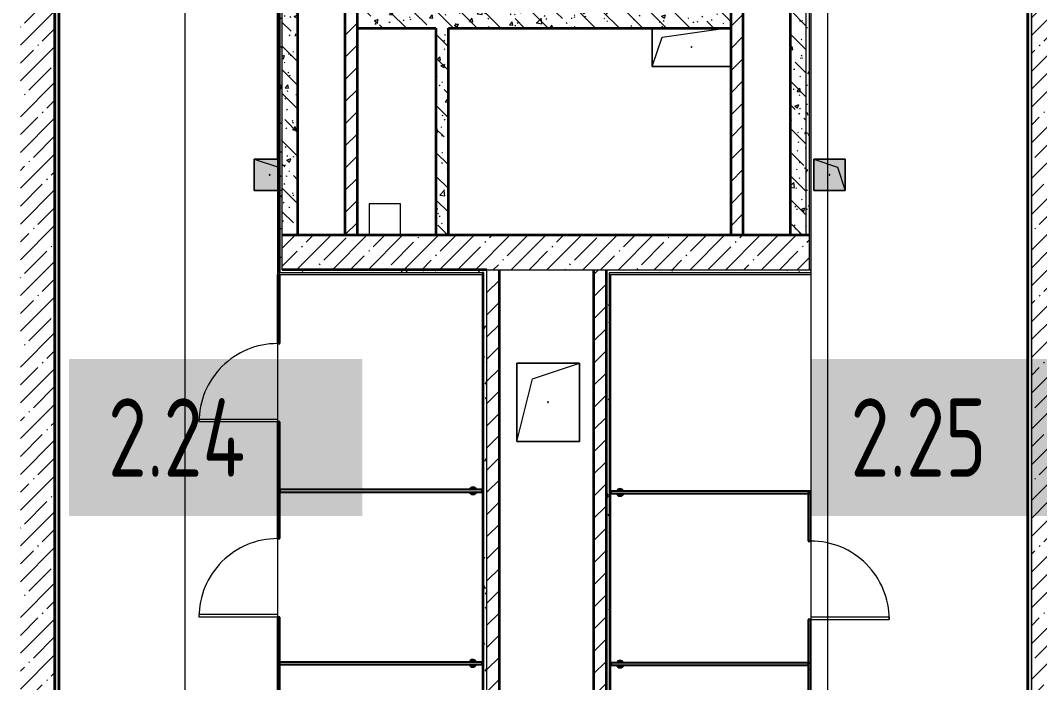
# Model space of a CAD drawing. Header units: millimetres. Extents: x 3914 to 443608, y -156176 to 78197.
# Drawn here: x 240374 to 246874, y -144851 to -140628 of the extents above; entities that cross this region are included whole.
import ezdxf

# ---------------------------------------------------------------- set-up
doc = ezdxf.new("R2010")
doc.units = ezdxf.units.MM
doc.linetypes.add('Осевая', pattern=[6350, 1270, -952.5, 3175, -952.5])
doc.layers.add('A-AREA-PATT-2', color=7, linetype='Continuous', lineweight=5, true_color=0xcde0ef, transparency=1)
for name, color, linetype, lineweight in [('A-DOOR-1', 7, 'Continuous', 5), ('A-FLOR', 7, 'Continuous', 9), ('A-GENM', 7, 'Continuous', 9), ('A-GENM-1', 7, 'Continuous', 25), ('A-WALL', 7, 'Continuous', 5), ('A-WALL-1', 7, 'Continuous', 35), ('I-WALL', 7, 'Continuous', 5), ('Оси', 7, 'Continuous', 9), ('Оси-2', 7, 'Осевая', 9)]:
    doc.layers.add(name, color=color, linetype=linetype, lineweight=lineweight)
doc.layers.add('A-WALL-FNSH-1', color=9, linetype='Continuous', lineweight=5, true_color=0x808080)
doc.styles.add('СПДС', font='ГОСТ тип А.ttf', dxfattribs={"width": 0.9})
pattern_1 = [(45, (174964.42, -145977.62), (-114.04925, 114.04925), []), (45, (175078.47, -145977.62), (-114.04925, 114.04925), [201.612, -40.322, 6.706, -33.617])]
pattern_2 = [(45, (174964.42, -145977.62), (-70.71068, 70.71068), [])]
pattern_3 = [(135, (174964.42, -145977.62), (-150.8683, -150.8683), [213.36, -35.56, 7.112, -35.56]), (135, (174964.42, -145826.85), (-150.8683, -150.8683), []), (50, (174964.42, -145977.62), (255.05767, -22.3145), [26.67, -293.37]), (355, (174964.42, -145977.62), (-49.3404, 267.4791), [21.336, -234.696]), (100.451, (174985.68, -145979.48), (205.7195, 245.1636), [22.666, -249.326]), (46.184, (174964.42, -145906.5), (379.511, -58.86), [40.005, -440.055]), (96.636, (174996.05, -145911.4), (332.3634, 346.399), [33.999, -373.989]), (351.184, (174964.42, -145906.5), (332.3669, 346.3953), [32.004, -352.044]), (21, (174999.98, -145924.28), (212.2602, -143.1711), [26.67, -293.37]), (326, (174999.98, -145924.28), (86.5224, 257.8632), [21.336, -234.696]), (71.451, (175017.67, -145936.2), (298.78395, 114.6901), [22.666, -249.326]), (37.5, (174964.42, -145977.62), (4.32385, 118.37751), [6.706, -225.146, 6.706, -231.546, -235.585]), (37.5, (174964.42, -145977.62), (4.32385, 118.37751), [-470.103, 6.706, -228.879]), (7.5, (174964.42, -145977.62), (93.54758, 140.2533), [6.706, -129.134, 6.706, -219.812, -89.789]), (7.5, (174964.42, -145977.62), (93.54758, 140.2533), [-362.356, 6.706, -83.083]), (327.5, (174885.12, -145977.62), (189.82734, -8.02019), [6.706, -82.194, 6.706, -270.662, -368.046]), (327.5, (174885.12, -145977.62), (189.82734, -8.02019), [-366.268, 6.706, -361.34]), (317.5, (174849.56, -145977.62), (207.38114, 35.59764), [6.706, -108.864, 6.706, -177.495, -261.366]), (317.5, (174849.56, -145977.62), (207.38114, 35.59764), [-299.771, 6.706, -254.66])]
pattern_4 = [(0, (174964.42, -145977.62), (243.84, 60.96), [20.117, -162.763, 20.117, -162.763, -975.36]), (0, (174964.42, -145977.62), (243.84, 60.96), [-365.76, 20.117, -345.643, 20.117, -162.763, -426.72]), (0, (174964.42, -145977.62), (243.84, 60.96), [-914.4, 20.117, -101.803, 20.117, -284.683]), (120, (175055.86, -145947.14), (-174.71291, 180.691634), [20.117, -162.763, 20.117, -162.763, -975.36]), (120, (175055.86, -145947.14), (-174.71291, 180.691634), [-365.76, 20.117, -345.643, 20.117, -162.763, -426.72]), (120, (175055.86, -145947.14), (-174.71291, 180.691634), [-914.4, 20.117, -101.803, 20.117, -284.683]), (240, (175086.34, -145825.22), (-69.12709, -241.651634), [20.117, -162.763, 20.117, -162.763, -975.36]), (240, (175086.34, -145825.22), (-69.12709, -241.651634), [-365.76, 20.117, -345.643, 20.117, -162.763, -426.72]), (240, (175086.34, -145825.22), (-69.12709, -241.651634), [-914.4, 20.117, -101.803, 20.117, -284.683])]

# ---------------------------------------------------------------- blocks, each defined once
blk = doc.blocks.new('GM_Отверстие прямоугольное _в плите_ - Отверстие-V379-Объем проектирования 2 этажа')
at = {"layer": 'A-GENM'}
for p, q in [((-100, -100), (-100, 100)), ((-100, 100), (100, 100)), ((100, 100), (-100, 100)), ((-100, 100), (-100, -100)), ((-50, 50), (100, 100)), ((100, 100), (100, -100)), ((100, -100), (100, 100)), ((-100, -100), (-50, 50)), ((100, -100), (-100, -100)), ((-100, -100), (100, -100))]:
    blk.add_line(p, q, dxfattribs=at)
for start, end in [(360, 180), (180, 360)]:
    blk.add_arc((0, 0), 2.5, start, end, dxfattribs=at)
blk = doc.blocks.new('GM_Отверстие прямоугольное _в плите_ - Отверстие-V380-Объем проектирования 2 этажа')
at = {"layer": 'A-GENM'}
for p, q in [((-100, -100), (-100, 49)), ((-100, -100), (-50.3, 49)), ((-100, 49), (-100, -100)), ((100, 49), (100, -100)), ((100, -100), (100, 49)), ((100, -100), (-100, -100)), ((-100, -100), (100, -100))]:
    blk.add_line(p, q, dxfattribs=at)
for start, end in [(360, 180), (180, 360)]:
    blk.add_arc((0, 0), 2.5, start, end, dxfattribs=at)
blk = doc.blocks.new('GM_Отверстие прямоугольное _в плите_ - Отверстие-21608348-Объем проектирования 2 этажа')
at = {"layer": 'A-GENM'}
for p, q in [((-250, -125), (-250, 120)), ((-250, 120), (-250, -125)), ((-187.5, 62.5), (215, 120)), ((-250, -125), (-187.5, 62.5)), ((250, -125), (-250, -125)), ((-250, -125), (250, -125))]:
    blk.add_line(p, q, dxfattribs=at)
for start, end in [(360, 180), (180, 360)]:
    blk.add_arc((0, 0), 2.5, start, end, dxfattribs=at)
blk = doc.blocks.new('GM_Отверстие прямоугольное _в плите_ - Отверстие-21609437-Объем проектирования 2 этажа')
at = {"layer": 'A-GENM'}
for p, q in [((-200, -250), (-200, 250)), ((-200, 250), (200, 250)), ((200, 250), (-200, 250)), ((-200, 250), (-200, -250)), ((-100, 150), (200, 250)), ((200, 250), (200, -250)), ((200, -250), (200, 250)), ((-200, -250), (-100, 150)), ((200, -250), (-200, -250)), ((-200, -250), (200, -250))]:
    blk.add_line(p, q, dxfattribs=at)
for start, end in [(360, 180), (180, 360)]:
    blk.add_arc((0, 0), 2.5, start, end, dxfattribs=at)
blk = doc.blocks.new('131_Сантехническая перегородка_Дверь_ поз_4 - СД-1-30830986-Объем проектирования 2 этажа')
at = {"layer": 'A-GENM'}
for points in [[(-190, 7.5), (-190, -8), (250, -8), (250, 8), (-190, 8)], [(750, -8), (1190, -8), (1190, 8), (750, 8), (750, -3)]]:
    blk.add_hatch(color=256, dxfattribs=at).paths.add_polyline_path(points)
at = {"layer": 'A-DOOR-1'}
for p, q in [((266, 508), (250, 508)), ((250, 8), (250, 508)), ((266, 8), (266, 508)), ((266, 8), (250, 8))]:
    blk.add_line(p, q, dxfattribs=at)
blk.add_arc((250, 8), 500, 360, 90, dxfattribs=at)
at = {"layer": 'A-GENM-1'}
for p, q in [((250, 8), (-190, 8)), ((-190, 8), (-190, -8)), ((250, -8), (250, 8)), ((1190, 8), (750, 8)), ((750, 8), (750, -8)), ((1190, -8), (1190, 8)), ((-190, -8), (250, -8)), ((750, -8), (1190, -8))]:
    blk.add_line(p, q, dxfattribs=at)
blk = doc.blocks.new('131_Сантехническая перегородка_Дверь - СД-1-29846662-Объем проектирования 2 этажа')
at = {"layer": 'A-GENM'}
for points in [[(0, -8), (317.3, -8), (317.3, 8), (0, 8)], [(817.3, -8), (1119.2, -7.8), (1119.2, 8), (817.3, 8), (817.3, -7.8)]]:
    blk.add_hatch(color=256, dxfattribs=at).paths.add_polyline_path(points)
at = {"layer": 'A-DOOR-1'}
for p, q in [((333.3, -8), (317.3, -8)), ((317.3, -8), (317.3, -508)), ((333.3, -8), (333.3, -508)), ((333.3, -508), (317.3, -508))]:
    blk.add_line(p, q, dxfattribs=at)
blk.add_arc((317.3, -8), 500, 270, 0, dxfattribs=at)
at = {"layer": 'A-GENM-1'}
for p, q in [((317.3, 8), (0, 8)), ((0, 8), (0, -8)), ((317.3, -8), (317.3, 8)), ((1134.7, 8), (817.3, 8)), ((817.3, 8), (817.3, -8)), ((1134.7, -8), (1134.7, 8)), ((0, -8), (317.3, -8)), ((817.3, -8), (1134.7, -8))]:
    blk.add_line(p, q, dxfattribs=at)
blk = doc.blocks.new('131_Сантехническая перегородка_Дверь - СД-1-30819167-Объем проектирования 2 этажа')
at = {"layer": 'A-GENM'}
for points in [[(0, 7.5), (2, 7.5), (18, 7.5), (18, -8), (305.2, -8), (305.2, 8), (0, 8)], [(805.2, 8), (805.2, -8), (1109, -8), (1109, 8)]]:
    blk.add_hatch(color=256, dxfattribs=at).paths.add_polyline_path(points)
at = {"layer": 'A-DOOR-1'}
for p, q in [((321.2, 508), (305.2, 508)), ((305.2, 8), (305.2, 508)), ((321.2, 8), (321.2, 508)), ((321.2, 8), (305.2, 8))]:
    blk.add_line(p, q, dxfattribs=at)
blk.add_arc((305.2, 8), 500, 360, 90, dxfattribs=at)
at = {"layer": 'A-GENM-1'}
for p, q in [((305.2, 8), (0, 8)), ((0, 8), (0, -8)), ((305.2, -8), (305.2, 8)), ((1110.4, 8), (805.2, 8)), ((805.2, 8), (805.2, -8)), ((1110.4, -8), (1110.4, 8)), ((0, -8), (305.2, -8)), ((805.2, -8), (1110.4, -8))]:
    blk.add_line(p, q, dxfattribs=at)
blk = doc.blocks.new('131_Сантехническая перегородка_Дверь_сдвиг_ - СД-1-30823593-Объем проектирования 2 этажа')
at = {"layer": 'A-GENM'}
for points in [[(0, -3), (0, -8), (400, -8), (400, 8), (0, 8)], [(900, 8), (900, -8), (1089, -8), (1089, 8)]]:
    blk.add_hatch(color=256, dxfattribs=at).paths.add_polyline_path(points)
at = {"layer": 'A-DOOR-1'}
for p, q in [((416, 508), (400, 508)), ((400, 8), (400, 508)), ((416, 8), (416, 508)), ((416, 8), (400, 8))]:
    blk.add_line(p, q, dxfattribs=at)
blk.add_arc((400, 8), 500, 360, 90, dxfattribs=at)
at = {"layer": 'A-GENM-1'}
for p, q in [((400, 8), (0, 8)), ((0, 8), (0, -8)), ((400, -8), (400, 8)), ((1100, 8), (900, 8)), ((900, 8), (900, -8)), ((1100, -8), (1100, 8)), ((0, -8), (400, -8)), ((900, -8), (1100, -8))]:
    blk.add_line(p, q, dxfattribs=at)
blk = doc.blocks.new('131_Сантехническая перегородка_Дверь_сдвиг_ - СД-1-30819161-Объем проектирования 2 этажа')
at = {"layer": 'A-GENM'}
for points in [[(0, -8), (400, -8), (400, 8), (0, 8)], [(900, -8), (1061.8, -8), (1061.8, 8), (900, 8)]]:
    blk.add_hatch(color=256, dxfattribs=at).paths.add_polyline_path(points)
at = {"layer": 'A-DOOR-1'}
for p, q in [((416, -8), (400, -8)), ((400, -8), (400, -508)), ((416, -8), (416, -508)), ((416, -508), (400, -508))]:
    blk.add_line(p, q, dxfattribs=at)
blk.add_arc((400, -8), 500, 270, 0, dxfattribs=at)
at = {"layer": 'A-GENM-1'}
for p, q in [((400, 8), (0, 8)), ((0, 8), (0, -8)), ((400, -8), (400, 8)), ((1100, 8), (900, 8)), ((900, 8), (900, -8)), ((1100, -8), (1100, 8)), ((0, -8), (400, -8)), ((900, -8), (1100, -8))]:
    blk.add_line(p, q, dxfattribs=at)
blk = doc.blocks.new('131_Сантехническая перегородка - СП-4-30850764-Объем проектирования 2 этажа')
at = {"layer": 'A-GENM'}
blk.add_hatch(color=256, dxfattribs=at).paths.add_polyline_path([(1096.5, -8), (1330, -8), (1330, 8), (55.2, 8), (55.2, -8), (517.2, -8)])
at = {"layer": 'A-GENM', "flags": 128}
for points in [[(126.7, 8), (126.3, 8.5), (126, 9), (125.6, 9.5), (125.2, 9.9), (124.8, 10.4), (124.4, 10.8), (123.9, 11.2), (123.5, 11.6), (123, 12), (122.5, 12.3), (122, 12.7), (121.5, 13), (121, 13.3), (120.5, 13.6), (119.9, 13.8), (119.4, 14), (118.8, 14.3), (118.2, 14.4), (117.6, 14.6), (117, 14.7), (116.5, 14.9), (115.9, 14.9), (115.3, 15), (114.7, 15.1), (114.1, 15.1), (113.5, 15.1), (112.8, 15), (112.2, 15), (111.7, 14.9), (111.1, 14.8), (110.5, 14.7), (109.9, 14.5), (109.3, 14.4), (108.7, 14.2), (108.2, 13.9), (107.6, 13.7), (107.1, 13.4), (106.5, 13.2), (106, 12.9), (105.5, 12.5), (105, 12.2), (104.5, 11.8), (104.1, 11.4), (103.6, 11), (103.2, 10.6), (102.8, 10.2), (102.4, 9.7), (102, 9.3), (101.6, 8.8), (101.3, 8.3), (101.1, 8)], [(101.1, -8), (101.4, -8.5), (101.8, -9), (102.2, -9.5), (102.6, -9.9), (103, -10.4), (103.4, -10.8), (103.8, -11.2), (104.3, -11.6), (104.7, -12), (105.2, -12.3), (105.7, -12.7), (106.2, -13), (106.8, -13.3), (107.3, -13.6), (107.9, -13.8), (108.4, -14), (109, -14.3), (109.6, -14.4), (110.1, -14.6), (110.7, -14.7), (111.3, -14.9), (111.9, -14.9), (112.5, -15), (113.1, -15.1), (113.7, -15.1), (114.3, -15.1), (114.9, -15), (115.5, -15), (116.1, -14.9), (116.7, -14.8), (117.3, -14.7), (117.9, -14.5), (118.5, -14.4), (119, -14.2), (119.6, -13.9), (120.2, -13.7), (120.7, -13.4), (121.2, -13.2), (121.7, -12.9), (122.3, -12.5), (122.7, -12.2), (123.2, -11.8), (123.7, -11.4), (124.1, -11), (124.6, -10.6), (125, -10.2), (125.4, -9.7), (125.8, -9.3), (126.1, -8.8), (126.5, -8.3), (126.7, -8)]]:
    blk.add_lwpolyline(points, dxfattribs=at)
at = {"layer": 'A-GENM'}
for radius, start, end in [(24.6, 19.91127, 160.08873), (17.6, 28.97309, 151.02691), (15.1, 33.78108, 146.21892), (24.6, 199.91127, 340.08873), (17.6, 208.97309, 331.02691), (15.1, 213.78108, 326.21892)]:
    blk.add_arc((113.9, 0), radius, start, end, dxfattribs=at)
at = {"layer": 'A-GENM-1'}
for p, q in [((1330, 8), (55.2, 8)), ((55.2, 8), (55.2, -8)), ((1330, -8), (1330, 8)), ((55.2, -8), (1330, -8))]:
    blk.add_line(p, q, dxfattribs=at)
blk = doc.blocks.new('131_Сантехническая перегородка - СП-4-30850728-Объем проектирования 2 этажа')
at = {"layer": 'A-GENM'}
blk.add_hatch(color=256, dxfattribs=at).paths.add_polyline_path([(389.9, -8), (1330, -8), (1330, 8), (71.3, 8), (71.3, -8)])
at = {"layer": 'A-GENM', "flags": 128}
for points in [[(142.8, 8), (142.5, 8.5), (142.1, 9), (141.8, 9.5), (141.4, 9.9), (141, 10.4), (140.5, 10.8), (140.1, 11.2), (139.6, 11.6), (139.2, 12), (138.7, 12.3), (138.2, 12.7), (137.7, 13), (137.1, 13.3), (136.6, 13.6), (136.1, 13.8), (135.5, 14), (134.9, 14.3), (134.4, 14.4), (133.8, 14.6), (133.2, 14.7), (132.6, 14.9), (132, 14.9), (131.4, 15), (130.8, 15.1), (130.2, 15.1), (129.6, 15.1), (129, 15), (128.4, 15), (127.8, 14.9), (127.2, 14.8), (126.6, 14.7), (126, 14.5), (125.4, 14.4), (124.9, 14.2), (124.3, 13.9), (123.8, 13.7), (123.2, 13.4), (122.7, 13.2), (122.2, 12.9), (121.7, 12.5), (121.2, 12.2), (120.7, 11.8), (120.2, 11.4), (119.8, 11), (119.3, 10.6), (118.9, 10.2), (118.5, 9.7), (118.1, 9.3), (117.8, 8.8), (117.4, 8.3), (117.3, 8)], [(117.3, -8), (117.6, -8.5), (117.9, -9), (118.3, -9.5), (118.7, -9.9), (119.1, -10.4), (119.5, -10.8), (120, -11.2), (120.4, -11.6), (120.9, -12), (121.4, -12.3), (121.9, -12.7), (122.4, -13), (122.9, -13.3), (123.5, -13.6), (124, -13.8), (124.6, -14), (125.1, -14.3), (125.7, -14.4), (126.3, -14.6), (126.9, -14.7), (127.5, -14.9), (128.1, -14.9), (128.7, -15), (129.3, -15.1), (129.9, -15.1), (130.5, -15.1), (131.1, -15), (131.7, -15), (132.3, -14.9), (132.9, -14.8), (133.4, -14.7), (134, -14.5), (134.6, -14.4), (135.2, -14.2), (135.7, -13.9), (136.3, -13.7), (136.8, -13.4), (137.4, -13.2), (137.9, -12.9), (138.4, -12.5), (138.9, -12.2), (139.4, -11.8), (139.8, -11.4), (140.3, -11), (140.7, -10.6), (141.1, -10.2), (141.5, -9.7), (141.9, -9.3), (142.3, -8.8), (142.6, -8.3), (142.8, -8)]]:
    blk.add_lwpolyline(points, dxfattribs=at)
at = {"layer": 'A-GENM'}
for radius, start, end in [(24.6, 19.91127, 160.08873), (17.6, 28.97309, 151.02691), (15.1, 33.78108, 146.21892), (24.6, 199.91127, 340.08873), (17.6, 208.97309, 331.02691), (15.1, 213.78108, 326.21892)]:
    blk.add_arc((130, 0), radius, start, end, dxfattribs=at)
at = {"layer": 'A-GENM-1'}
for p, q in [((1330, 8), (71.3, 8)), ((71.3, 8), (71.3, -8)), ((1330, -8), (1330, 8)), ((71.3, -8), (1330, -8))]:
    blk.add_line(p, q, dxfattribs=at)
blk = doc.blocks.new('131_Сантехническая перегородка - СП-4-30819166-Объем проектирования 2 этажа')
at = {"layer": 'A-GENM'}
blk.add_hatch(color=256, dxfattribs=at).paths.add_polyline_path([(1068.9, 8), (41.3, 8), (41.3, -8), (1330, -8), (1330, 8)])
at = {"layer": 'A-GENM', "flags": 128}
for points in [[(111.4, 8), (111, 8.5), (110.7, 9), (110.3, 9.5), (109.9, 9.9), (109.5, 10.4), (109.1, 10.8), (108.6, 11.2), (108.2, 11.6), (107.7, 12), (107.2, 12.3), (106.7, 12.7), (106.2, 13), (105.7, 13.3), (105.2, 13.6), (104.6, 13.8), (104, 14), (103.5, 14.3), (102.9, 14.4), (102.3, 14.6), (101.7, 14.7), (101.1, 14.9), (100.6, 14.9), (100, 15), (99.4, 15.1), (98.7, 15.1), (98.1, 15.1), (97.5, 15), (96.9, 15), (96.3, 14.9), (95.8, 14.8), (95.2, 14.7), (94.6, 14.5), (94, 14.4), (93.4, 14.2), (92.9, 13.9), (92.3, 13.7), (91.8, 13.4), (91.2, 13.2), (90.7, 12.9), (90.2, 12.5), (89.7, 12.2), (89.2, 11.8), (88.8, 11.4), (88.3, 11), (87.9, 10.6), (87.5, 10.2), (87.1, 9.7), (86.7, 9.3), (86.3, 8.8), (86, 8.3), (85.8, 8)], [(85.8, -8), (86.1, -8.5), (86.5, -9), (86.9, -9.5), (87.2, -9.9), (87.6, -10.4), (88.1, -10.8), (88.5, -11.2), (89, -11.6), (89.4, -12), (89.9, -12.3), (90.4, -12.7), (90.9, -13), (91.5, -13.3), (92, -13.6), (92.6, -13.8), (93.1, -14), (93.7, -14.3), (94.3, -14.4), (94.8, -14.6), (95.4, -14.7), (96, -14.9), (96.6, -14.9), (97.2, -15), (97.8, -15.1), (98.4, -15.1), (99, -15.1), (99.6, -15), (100.2, -15), (100.8, -14.9), (101.4, -14.8), (102, -14.7), (102.6, -14.5), (103.2, -14.4), (103.7, -14.2), (104.3, -13.9), (104.8, -13.7), (105.4, -13.4), (105.9, -13.2), (106.4, -12.9), (106.9, -12.5), (107.4, -12.2), (107.9, -11.8), (108.4, -11.4), (108.8, -11), (109.3, -10.6), (109.7, -10.2), (110.1, -9.7), (110.5, -9.3), (110.8, -8.8), (111.2, -8.3), (111.4, -8)]]:
    blk.add_lwpolyline(points, dxfattribs=at)
at = {"layer": 'A-GENM'}
for radius, start, end in [(24.6, 19.91127, 160.08873), (17.6, 28.97309, 151.02691), (15.1, 33.78108, 146.21892), (24.6, 199.91127, 340.08873), (17.6, 208.97309, 331.02691), (15.1, 213.78108, 326.21892)]:
    blk.add_arc((98.6, 0), radius, start, end, dxfattribs=at)
at = {"layer": 'A-GENM-1'}
for p, q in [((1330, 8), (39.9, 8)), ((39.9, 8), (39.9, -8)), ((1330, -8), (1330, 8)), ((39.9, -8), (1330, -8))]:
    blk.add_line(p, q, dxfattribs=at)
blk = doc.blocks.new('131_Сантехническая перегородка - СП-4-29831414-Объем проектирования 2 этажа')
at = {"layer": 'A-GENM'}
blk.add_hatch(color=256, dxfattribs=at).paths.add_polyline_path([(1053.1, 8), (25.5, 8), (25.5, -8), (1330, -8), (1330, 8)])
at = {"layer": 'A-GENM', "flags": 128}
for points in [[(97, 8), (96.7, 8.5), (96.3, 9), (95.9, 9.5), (95.5, 9.9), (95.1, 10.4), (94.7, 10.8), (94.3, 11.2), (93.8, 11.6), (93.3, 12), (92.9, 12.3), (92.4, 12.7), (91.8, 13), (91.3, 13.3), (90.8, 13.6), (90.2, 13.8), (89.7, 14), (89.1, 14.3), (88.5, 14.4), (88, 14.6), (87.4, 14.7), (86.8, 14.9), (86.2, 14.9), (85.6, 15), (85, 15.1), (84.4, 15.1), (83.8, 15.1), (83.2, 15), (82.6, 15), (82, 14.9), (81.4, 14.8), (80.8, 14.7), (80.2, 14.5), (79.6, 14.4), (79.1, 14.2), (78.5, 13.9), (77.9, 13.7), (77.4, 13.4), (76.9, 13.2), (76.4, 12.9), (75.8, 12.5), (75.3, 12.2), (74.9, 11.8), (74.4, 11.4), (74, 11), (73.5, 10.6), (73.1, 10.2), (72.7, 9.7), (72.3, 9.3), (72, 8.8), (71.6, 8.3), (71.4, 8)], [(71.4, -8), (71.8, -8.5), (72.1, -9), (72.5, -9.5), (72.9, -9.9), (73.3, -10.4), (73.7, -10.8), (74.1, -11.2), (74.6, -11.6), (75.1, -12), (75.6, -12.3), (76.1, -12.7), (76.6, -13), (77.1, -13.3), (77.6, -13.6), (78.2, -13.8), (78.7, -14), (79.3, -14.3), (79.9, -14.4), (80.5, -14.6), (81.1, -14.7), (81.6, -14.9), (82.2, -14.9), (82.8, -15), (83.4, -15.1), (84, -15.1), (84.6, -15.1), (85.2, -15), (85.8, -15), (86.4, -14.9), (87, -14.8), (87.6, -14.7), (88.2, -14.5), (88.8, -14.4), (89.4, -14.2), (89.9, -13.9), (90.5, -13.7), (91, -13.4), (91.6, -13.2), (92.1, -12.9), (92.6, -12.5), (93.1, -12.2), (93.6, -11.8), (94, -11.4), (94.5, -11), (94.9, -10.6), (95.3, -10.2), (95.7, -9.7), (96.1, -9.3), (96.5, -8.8), (96.8, -8.3), (97, -8)]]:
    blk.add_lwpolyline(points, dxfattribs=at)
at = {"layer": 'A-GENM'}
for radius, start, end in [(24.6, 19.91127, 160.08873), (17.6, 28.97309, 151.02691), (15.1, 33.78108, 146.21892), (24.6, 199.91127, 340.08873), (17.6, 208.97309, 331.02691), (15.1, 213.78108, 326.21892)]:
    blk.add_arc((84.2, 0), radius, start, end, dxfattribs=at)
at = {"layer": 'A-GENM-1'}
for p, q in [((1330, 8), (25.5, 8)), ((25.5, 8), (25.5, -8)), ((1330, -8), (1330, 8)), ((25.5, -8), (1330, -8))]:
    blk.add_line(p, q, dxfattribs=at)

msp = doc.modelspace()

# ---------------------------------------------------------------- hatches: boundary and pattern name
at = {"layer": 'A-AREA-PATT-2'}
h = msp.add_hatch(color=256, dxfattribs=at)
h.paths.add_polyline_path([(242009.4, -145847.6), (242024.4, -145847.6), (242024.4, -145837.6), (242009.4, -145837.6)])
h.paths.add_polyline_path([(243323.9, -145832.1), (243323.9, -142243.1), (242018.9, -142243.1), (242018.9, -138328.6), (242013.4, -138328.6), (242013.4, -141512.6), (241864.4, -141512.6), (241864.4, -141712.6), (242013.4, -141712.6), (242013.4, -142248.6), (243318.4, -142248.6), (243318.4, -145826.6), (242024.4, -145826.6), (242024.4, -145832.1), (243318.4, -145832.1)])
h.paths.add_polyline_path([(241929.4, -145832.1), (242009.4, -145832.1), (242009.4, -145826.6), (241135.4, -145826.6), (241133.1, -145450.1), (240625.4, -145450.1), (240625.4, -138608.6), (240905.4, -138608.6), (240905.4, -138328.6), (240919.4, -138328.6), (240919.4, -138323.1), (240899.9, -138323.1), (240899.9, -138603.1), (240619.9, -138603.1), (240619.9, -145455.6), (241129.9, -145455.6), (241129.9, -145832.1), (241883.1, -145832.1)])
h.paths.add_polyline_path([(243252.1, -144751), (243270.4, -144748.8), (243279.6, -144742.1), (243279.6, -144735.6), (243271.1, -144736.4), (243268.5, -144739.1), (243259.7, -144742.7), (243237.7, -144735.6), (243239.8, -144742.1), (243249.5, -144749.1)])
h.paths.add_polyline_path([(243240.9, -144719.6), (243248.3, -144718.8), (243250.9, -144716.2), (243259.7, -144712.5), (243281.7, -144719.6), (243279.6, -144713.2), (243267.3, -144704.2), (243249.1, -144706.4), (243239.8, -144713.2), (243239.8, -144719.6)])
h.paths.add_polyline_path([(243268.8, -143651), (243281.1, -143642.1), (243281.1, -143635.6), (243272.9, -143635.6), (243270, -143639.1), (243261.2, -143642.7), (243239.2, -143635.6), (243241.3, -143642.1), (243253.6, -143651), (243261.2, -143651)])
h.paths.add_polyline_path([(243239.2, -143619.6), (243249.8, -143618.8), (243252.4, -143616.2), (243261.2, -143612.5), (243283.2, -143619.6), (243281.1, -143613.2), (243268.8, -143604.2), (243250.5, -143606.4), (243241.3, -143613.2)])
h = msp.add_hatch(color=256, dxfattribs=at)
h.paths.add_polyline_path([(244134.9, -145832.1), (246519.4, -145832.1), (246519.5, -145456.6), (246791.9, -145456.6), (246791.9, -145451.1), (246513.9, -145450.9), (246513.9, -145826.6), (244140.4, -145826.6), (244140.4, -142248.6), (245415.4, -142248.6), (245415.4, -138328.6), (245599.4, -138328.6), (245599.4, -138323.1), (245409.9, -138323.1), (245409.9, -142243.1), (244134.9, -142243.1), (244134.9, -145590.9)])
h.paths.add_polyline_path([(246798.9, -145456.6), (246798.9, -138323.1), (246699.4, -138323.1), (246699.4, -138328.6), (246793.4, -138328.6), (246793.4, -145456.6)])
h.paths.add_polyline_path([(244206.7, -144755.5), (244219, -144746.6), (244219, -144740.1), (244210.5, -144740.9), (244207.9, -144743.6), (244199.1, -144747.2), (244177.1, -144740.1), (244179.2, -144746.6), (244191.5, -144755.5), (244199.1, -144755.5)])
h.paths.add_polyline_path([(244177.1, -144724.1), (244187.7, -144723.3), (244190.3, -144720.7), (244199.1, -144717), (244221.1, -144724.1), (244219, -144717.7), (244206.7, -144708.7), (244188.5, -144710.9), (244179.2, -144717.7)])
h.paths.add_polyline_path([(244191.5, -143661), (244209.8, -143658.8), (244219, -143652.1), (244219, -143645.6), (244210.9, -143645.6), (244207.9, -143649.1), (244199.1, -143652.7), (244177.1, -143645.6), (244179.2, -143652.1), (244188.5, -143658.8)])
h.paths.add_polyline_path([(244177.1, -143629.6), (244187.7, -143628.8), (244190.3, -143626.2), (244199.1, -143622.5), (244221.1, -143629.6), (244219, -143623.2), (244206.7, -143614.2), (244188.5, -143616.4), (244179.2, -143623.2)])
h.paths.add_polyline_path([(245434.4, -141712.6), (245634.4, -141712.6), (245634.4, -141512.6), (245434.4, -141512.6)])
at = {"layer": 'I-WALL'}
h = msp.add_hatch(dxfattribs=at)
h.set_pattern_fill('FP_1', color=256, style=0, pattern_type=2)
h.set_pattern_definition(pattern_1)
h.paths.add_polyline_path([(247044.4, -145857.6), (247044.4, -138077.6), (246824.4, -138077.6), (246824.4, -145857.6), (247022.5, -145857.6)])
h = msp.add_hatch(dxfattribs=at)
h.set_pattern_fill('FP_191', color=256, style=0, pattern_type=2)
h.set_pattern_definition(pattern_4)
h.paths.add_polyline_path([(242044.4, -142217.6), (242044.4, -138317.6), (242024.4, -138317.6), (242024.4, -142217.6)])
h = msp.add_hatch(dxfattribs=at)
h.set_pattern_fill('FP_41', color=256, style=0, pattern_type=2)
h.set_pattern_definition(pattern_3)
h.paths.add_polyline_path([(242144.4, -141997.6), (242144.4, -138297.6), (242049.4, -138297.6), (242049.4, -138305.6), (242044.4, -138305.6), (242044.4, -141997.6)])
h = msp.add_hatch(dxfattribs=at)
h.set_pattern_fill('FP_22', color=256, style=0, pattern_type=2)
h.set_pattern_definition(pattern_2)
h.paths.add_polyline_path([(242490.4, -141997.6), (242524.4, -141997.6), (242524.4, -138297.6), (242444.4, -138297.6), (242444.4, -141997.6)])
h = msp.add_hatch(dxfattribs=at)
h.set_pattern_fill('FP_22', color=256, style=0, pattern_type=2)
h.set_pattern_definition(pattern_2)
h.paths.add_polyline_path([(244984.4, -141997.6), (244984.4, -138297.6), (244904.4, -138297.6), (244904.4, -141997.6)])
h = msp.add_hatch(dxfattribs=at)
h.set_pattern_fill('FP_41', color=256, style=0, pattern_type=2)
h.set_pattern_definition(pattern_3)
h.paths.add_polyline_path([(245284.4, -141997.6), (245384.4, -141997.6), (245384.4, -138297.6), (245284.4, -138297.6), (245284.4, -141301)])
h = msp.add_hatch(dxfattribs=at)
h.set_pattern_fill('FP_191', color=256, style=0, pattern_type=2)
h.set_pattern_definition(pattern_4)
h.paths.add_polyline_path([(245384.4, -141997.6), (245404.4, -141997.6), (245404.4, -138317.6), (245384.4, -138317.6), (245384.4, -141864.8)])
h = msp.add_hatch(dxfattribs=at)
h.set_pattern_fill('FP_191', color=256, style=0, pattern_type=2)
h.set_pattern_definition(pattern_4)
h.paths.add_polyline_path([(246804.4, -145837.6), (246824.4, -145836.2), (246824.4, -138317.6), (246804.4, -138319.4), (246804.4, -145487.1), (246806.9, -145487.1), (246810.9, -145537.1), (246804.4, -145537.1), (246804.4, -145835.8)])
h = msp.add_hatch(dxfattribs=at)
h.set_pattern_fill('FP_1', color=256, style=0, pattern_type=2)
h.set_pattern_definition(pattern_1)
h.paths.add_polyline_path([(240546.5, -145577.6), (240594.4, -145577.6), (240594.4, -138577.6), (240374.4, -138577.6), (240374.4, -145577.6), (240538, -145577.6)])
h = msp.add_hatch(dxfattribs=at)
h.set_pattern_fill('FP_191', color=256, style=0, pattern_type=2)
h.set_pattern_definition(pattern_4)
h.paths.add_polyline_path([(240594.4, -145577.6), (240614.4, -145577.6), (240614.4, -145537.1), (240601.4, -145537.1), (240614.4, -145451.1), (240614.4, -138577.6), (240594.4, -138577.6), (240594.4, -145525.6)])
h = msp.add_hatch(dxfattribs=at)
h.set_pattern_fill('FP_41', color=256, style=0, pattern_type=2)
h.set_pattern_definition(pattern_3)
h.paths.add_polyline_path([(242524.4, -140677.6), (244904.4, -140677.6), (244904.4, -140577.6), (242524.4, -140577.6)])
h = msp.add_hatch(dxfattribs=at)
h.set_pattern_fill('FP_41', color=256, style=0, pattern_type=2)
h.set_pattern_definition(pattern_3)
h.paths.add_polyline_path([(243024.4, -141997.6), (243104.4, -141997.6), (243104.4, -140677.6), (243024.4, -140677.6), (243024.4, -141943.5)])
h = msp.add_hatch(dxfattribs=at)
h.set_pattern_fill('FP_1', color=256, style=0, pattern_type=2)
h.set_pattern_definition(pattern_1)
h.paths.add_polyline_path([(245284.4, -142217.6), (245404.4, -142217.6), (245404.4, -141997.6), (242044.4, -141997.6), (242044.4, -142217.6), (245278.4, -142217.6)])
h = msp.add_hatch(dxfattribs=at)
h.set_pattern_fill('FP_191', color=256, style=0, pattern_type=2)
h.set_pattern_definition(pattern_4)
h.paths.add_polyline_path([(242150.9, -142237.6), (243329.4, -142237.6), (243329.3, -142217.6), (242024.4, -142217.6), (242024.4, -142237.6), (242144.4, -142237.6)])
h = msp.add_hatch(dxfattribs=at)
h.set_pattern_fill('FP_191', color=256, style=0, pattern_type=2)
h.set_pattern_definition(pattern_4)
h.paths.add_polyline_path([(243349.4, -145837.6), (243349.4, -142217.6), (243329.4, -142217.6), (243329.4, -145837.6)])
h = msp.add_hatch(dxfattribs=at)
h.set_pattern_fill('FP_22', color=256, style=0, pattern_type=2)
h.set_pattern_definition(pattern_2)
h.paths.add_polyline_path([(243349.5, -145857.6), (243429.4, -145857.6), (243429.4, -142217.6), (243349.4, -142217.6), (243349.4, -145857.6)])
h = msp.add_hatch(dxfattribs=at)
h.set_pattern_fill('FP_22', color=256, style=0, pattern_type=2)
h.set_pattern_definition(pattern_2)
h.paths.add_polyline_path([(244109.4, -145857.6), (244109.4, -142217.6), (244029.4, -142217.6), (244029.4, -145857.6)])
h = msp.add_hatch(dxfattribs=at)
h.set_pattern_fill('FP_191', color=256, style=0, pattern_type=2)
h.set_pattern_definition(pattern_4)
h.paths.add_polyline_path([(244984.4, -142237.6), (245415.4, -142237.6), (245415.4, -142217.6), (244109.4, -142217.6), (244109.4, -142237.6), (244904.4, -142237.6)])
h = msp.add_hatch(dxfattribs=at)
h.set_pattern_fill('FP_191', color=256, style=0, pattern_type=2)
h.set_pattern_definition(pattern_4)
h.paths.add_polyline_path([(244129.4, -145857.6), (244129.4, -142237.6), (244109.4, -142237.6), (244109.4, -145857.6)])

# ---------------------------------------------------------------- linework, layer by layer
at = {"layer": 'A-FLOR'}
for p, q in [((242013.4, -141511.7), (242013.4, -138304.7)), ((242013.4, -141512.6), (242013.4, -138305.6)), ((245415.4, -138327.7), (245415.4, -145825.7)), ((245415.4, -138328.6), (245415.4, -145826.6)), ((242013.4, -141711.7), (242013.4, -143626.3)), ((242013.4, -141712.6), (242013.4, -143627.3)), ((242799.4, -141796.7), (242599.4, -141796.7)), ((242599.4, -141796.7), (242599.4, -141996.7)), ((242799.4, -141797.6), (242599.4, -141797.6)), ((242599.4, -141797.6), (242599.4, -141997.6)), ((242799.4, -141996.7), (242799.4, -141796.7)), ((242799.4, -141997.6), (242799.4, -141797.6)), ((242013.4, -143627.7), (242013.4, -145825.7)), ((242013.4, -143628.6), (242013.4, -145826.6))]:
    msp.add_line(p, q, dxfattribs=at)
at = {"layer": 'A-WALL'}
for p, q in [((242044.4, -142217.6), (242044.4, -138305.6)), ((245384.4, -138297.6), (245384.4, -141997.6)), ((246804.4, -145837.6), (246804.4, -138317.6)), ((246824.4, -146077.6), (246824.4, -138297.6)), ((240614.4, -138597.6), (240614.4, -145557.6)), ((243349.4, -142217.6), (245415.4, -142217.6)), ((243349.4, -145857.6), (243349.4, -142217.6)), ((243329.4, -145837.6), (243329.4, -142237.6)), ((245415.4, -142237.6), (244129.4, -142237.6)), ((244129.4, -142237.6), (244129.4, -145837.6))]:
    msp.add_line(p, q, dxfattribs=at)
at = {"layer": 'A-WALL-1'}
for p, q in [((242024.4, -138317.6), (242024.4, -142237.6)), ((242144.4, -141997.6), (242144.4, -138297.6)), ((242444.4, -138297.6), (242444.4, -141997.6)), ((244984.4, -141997.6), (244984.4, -138297.6)), ((245284.4, -138297.6), (245284.4, -141997.6)), ((240594.4, -145577.6), (240594.4, -138577.6)), ((242524.4, -141997.6), (242524.4, -140577.6)), ((244904.4, -140577.6), (244904.4, -141997.6)), ((242524.4, -140677.6), (243024.4, -140677.6)), ((243024.4, -140677.6), (243024.4, -141997.6)), ((243104.4, -140677.6), (244904.4, -140677.6)), ((243104.4, -141997.6), (243104.4, -140677.6)), ((245404.4, -141997.6), (242044.4, -141997.6)), ((243349.4, -142217.6), (242044.4, -142217.6)), ((243429.4, -145857.6), (243429.4, -142217.6)), ((244029.4, -142217.6), (244029.4, -145857.6)), ((244109.4, -142217.6), (244109.4, -145857.6)), ((243318.4, -142237.6), (243329.4, -142237.6))]:
    msp.add_line(p, q, dxfattribs=at)
at = {"layer": 'A-WALL-FNSH-1'}
for p, q in [((245404.4, -138328.6), (245404.4, -142217.6)), ((246793.4, -138328.6), (246793.4, -145456.6)), ((240625.4, -145462.1), (240625.4, -138608.6)), ((242013.4, -141512.6), (242013.4, -141712.6)), ((242013.4, -142248.6), (243318.4, -142248.6)), ((243318.4, -142237.6), (242024.4, -142237.6)), ((243318.4, -142248.6), (243318.4, -145826.6)), ((244140.4, -142248.6), (245415.4, -142248.6)), ((244140.4, -145826.6), (244140.4, -142248.6))]:
    msp.add_line(p, q, dxfattribs=at)
at = {"layer": 'Оси'}
for points in [[(240624.4, -147883.9), (240624.4, -142883.9), (240624.4, -123579.5), (240624.4, -118579.5)], [(241989.2, -147883.9), (241989.2, -147180), (241424.4, -146613.9), (241424.4, -141613.9), (241424.4, -123579.5), (241424.4, -118579.5)], [(245524.4, -147883.9), (245524.4, -142883.9), (245524.4, -123579.5), (245524.4, -118579.5)]]:
    msp.add_lwpolyline(points, dxfattribs=at)
at = {"layer": 'Оси-2'}
for p, q in [((240624.4, -142882.9), (240624.4, -123578.6)), ((241424.4, -141612.9), (241424.4, -123578.6)), ((245524.4, -142882.9), (245524.4, -123578.6))]:
    msp.add_line(p, q, dxfattribs=at)

# ---------------------------------------------------------------- block references
at = {"layer": 'A-GENM'}
for name, p in [('GM_Отверстие прямоугольное _в плите_ - Отверстие-21608348-Объем проектирования 2 этажа', (244654.4, -140797.6)), ('GM_Отверстие прямоугольное _в плите_ - Отверстие-21609437-Объем проектирования 2 этажа', (243739.4, -143062.6)), ('131_Сантехническая перегородка - СП-4-30850764-Объем проектирования 2 этажа', (244085.2, -143637.6)), ('131_Сантехническая перегородка - СП-4-30850728-Объем проектирования 2 этажа', (244069.1, -144732.1))]:
    msp.add_blockref(name, p, dxfattribs=at)
for name, p, rotation in [('GM_Отверстие прямоугольное _в плите_ - Отверстие-V380-Объем проектирования 2 этажа', (241964.4, -141612.6), 270), ('GM_Отверстие прямоугольное _в плите_ - Отверстие-V379-Объем проектирования 2 этажа', (245534.4, -141612.6), 270), ('131_Сантехническая перегородка_Дверь_ поз_4 - СД-1-30830986-Объем проектирования 2 этажа', (242021.4, -143438.6), 89.99999999997657), ('131_Сантехническая перегородка_Дверь - СД-1-30819167-Объем проектирования 2 этажа', (242021.4, -144737.6), 89.99999999997657), ('131_Сантехническая перегородка - СП-4-30819166-Объем проектирования 2 этажа', (243359.7, -143627.6), 180), ('131_Сантехническая перегородка_Дверь - СД-1-29846662-Объем проектирования 2 этажа', (245407.4, -144764.8), 90.00000000002345), ('131_Сантехническая перегородка_Дверь_сдвиг_ - СД-1-30823593-Объем проектирования 2 этажа', (242021.4, -145826.6), 89.99999999997657), ('131_Сантехническая перегородка - СП-4-29831414-Объем проектирования 2 этажа', (243343.9, -144727.6), 180), ('131_Сантехническая перегородка_Дверь_сдвиг_ - СД-1-30819161-Объем проектирования 2 этажа', (245407.4, -145826.6), 90.00000000002345)]:
    msp.add_blockref(name, p, dxfattribs=dict(at, rotation=rotation))

# ---------------------------------------------------------------- texts
at = {"char_height": 500, "attachment_point": 1, "style": 'СПДС', "bg_fill": 1, "box_fill_scale": 1.5, "bg_fill_color": 7, "bg_fill_true_color": 16777215, "bg_fill_transparency": 0}
for s, insert, width in [('2.24', (240933.6, -143037.9), 1370.886), ('2.25', (245668.8, -143037.9), 1327.594)]:
    msp.add_mtext(s, dxfattribs=dict(at, insert=insert, width=width))

doc.saveas('drawing.dxf')
